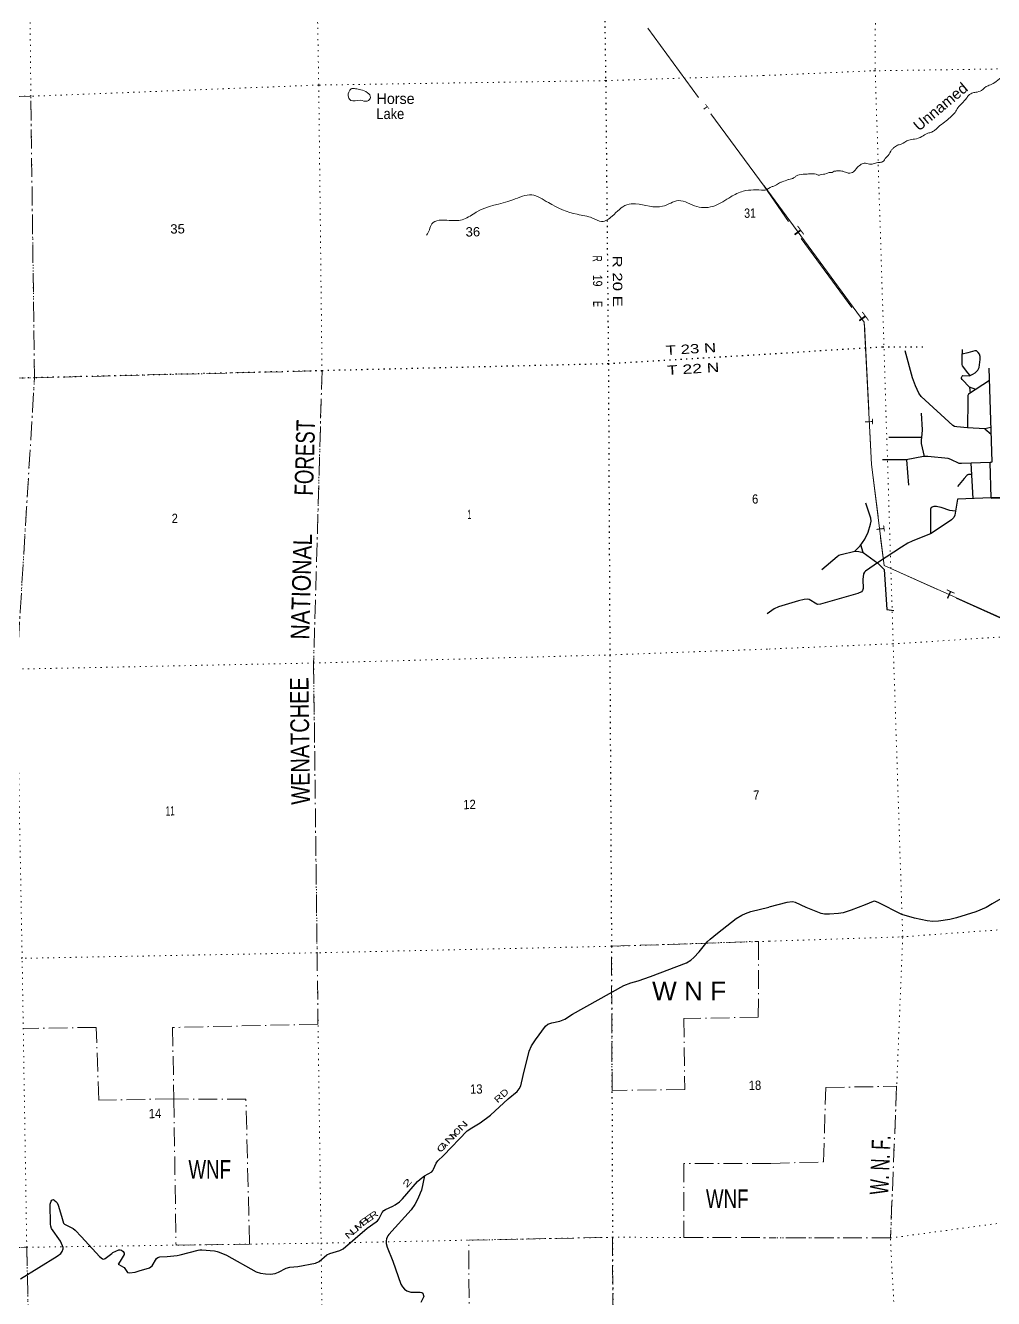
# Model space of a CAD drawing. Header units: feet. Extents: x -8 to 250644, y -192250 to 1368.
# Drawn here: x 141658 to 159837, y -40292 to -16381 of the extents above; entities that cross this region are included whole.
import ezdxf
from ezdxf.enums import TextEntityAlignment as Align

# ---------------------------------------------------------------- set-up
doc = ezdxf.new("R2010")
doc.units = ezdxf.units.FT
doc.header["$LTSCALE"] = 70
doc.linetypes.add('DOT_DASHED', pattern=[7.7, 5, -1.2, 0.3, -1.2])
doc.linetypes.add('DOTTED', pattern=[1.5, 0.3, -1.2])
for name, color, linetype, lineweight in [('26', 7, 'Continuous', 40), ('29', 7, 'Continuous', 25), ('39', 7, 'Continuous', 13), ('44', 7, 'DOT_DASHED', 13), ('46', 7, 'Continuous', 13), ('6', 7, 'DOTTED', 25), ('7', 7, 'DOTTED', 13)]:
    doc.layers.add(name, color=color, linetype=linetype, lineweight=lineweight)
doc.layers.add('30', color=7, linetype='Continuous')
doc.layers.add('41', color=7, linetype='Continuous')

msp = doc.modelspace()

# ---------------------------------------------------------------- linework, layer by layer
at = {"layer": '26'}
msp.add_line((159790.71, -25254.91), (163066.54, -25147.2), dxfattribs=at)
at = {"layer": '29'}
for p, q in [((158481.49, -24119.77), (157868.37, -24117.08)), ((159672.75, -23956.77), (159790.23, -24057.3)), ((158199.56, -24541.55), (158238.46, -25012.81)), ((159452.47, -25265.8), (159419.83, -24604.41)), ((159790.71, -25254.91), (159772.92, -24591.13)), ((157386.23, -26280.3), (157345.47, -26139.1))]:
    msp.add_line(p, q, dxfattribs=at)
for points in [[(159245.11, -22468.28), (159243.03, -22622.69), (159243.5, -22749.39), (159248.97, -22777), (159348.83, -22906.1), (159390.63, -22957.58)], [(159786.15, -23929.7), (159672.75, -23956.77), (159347.73, -23938.68), (159150.76, -23921.06), (159101.85, -23910.86), (159072.53, -23895.91), (158480.29, -23351.76), (158435.39, -23284.75), (158370.17, -23150.15), (158315.5, -23000.89), (158178.83, -22493.29)], [(159388.3, -23176.29), (159246.17, -23033.67), (159237.38, -23014.52), (159236.37, -22993.11), (159247.57, -22969.65), (159261.26, -22957.3), (159385.59, -22959.79), (159451.38, -22930.9), (159491.13, -22903.37), (159514.56, -22881.96), (159542.64, -22853.62), (159565.52, -22806.5), (159583.86, -22653.54), (159583.55, -22598.49), (159575.71, -22557.68), (159547.17, -22520.97), (159516.6, -22494.46), (159483.95, -22489.43), (159356.16, -22531.09), (159247.58, -22557.69)], [(159750.74, -22821.01), (159806.82, -24576.68), (159796.84, -24587.97), (159772.92, -24591.13)], [(159758.13, -23052.31), (159367.86, -23304.86), (159355.59, -23328.6), (159353.33, -23425.34), (159351.21, -23938.87)], [(159505.57, -23215.74), (159388.3, -23176.29), (159396.56, -23286.29)], [(158476.16, -23662.58), (158496.12, -23975.11), (158489.4, -24058.72), (158475.13, -24168.85), (158475.3, -24234), (158532.76, -24478.1)], [(159772.92, -24591.13), (159233.3, -24611.42), (159189.69, -24606.25), (159036.39, -24531.93), (158982.62, -24515.56), (158603.53, -24478.85), (158524.47, -24478.01), (158196.48, -24542.15), (157751.39, -24541.56)], [(159430.35, -24817.6), (159367.82, -24817.4), (159351.51, -24819.44), (159332.9, -24835.07), (159285.49, -24891.79), (159163.02, -25037.64)], [(159790.71, -25254.91), (159158.91, -25275.26), (159109.66, -25579.63), (159093.7, -25621.97), (159046.62, -25668.62), (158662.85, -25921.9), (158309.03, -26064.54), (158230.07, -26103.61), (158106.75, -26181.3), (157677.18, -26459.21), (157432.65, -26631.5), (157415.32, -26650.88), (157397.3, -26683.16), (157384.6, -26789.58), (157391.88, -26957.82), (157377.16, -26996.18), (157355.2, -27019), (157291.64, -27051.35), (156588.88, -27247.42), (156531.81, -27259.66), (156516.28, -27253.27), (156376.91, -27165.84), (156342.66, -27157.14), (156281.12, -27159.72), (156176.66, -27189.24), (155796.05, -27302.48), (155717.42, -27339.19), (155585.84, -27432.45)], [(157233.54, -26254.09), (157334.54, -26154.61), (157422.45, -26029.86), (157485.73, -25900.15), (157528.43, -25748.42), (157536.59, -25691.32), (157530.49, -25632.94), (157440.76, -25351.33)], [(158658.84, -25924.55), (158657.05, -25458.83), (158673.85, -25426.19), (158720.6, -25409.93), (158767.6, -25409.87), (158847.16, -25430.45), (159008.23, -25484.63), (159124.69, -25499.25)], [(156614.34, -26598.46), (156897.95, -26352.4), (156934.33, -26330.68), (156978.15, -26315.39), (157233.54, -26254.09), (157308.32, -26258.28), (157386.23, -26280.3), (157663.37, -26477.42), (157783.2, -26598.87), (157830.73, -27353.55), (157967.24, -27367.93)], [(149153.07, -37985.89), (149287.59, -37910.91), (149310.13, -37887.56), (149323.37, -37862.96), (149373.05, -37747.57), (149402.8, -37703.99), (149505.07, -37608.2), (149955.03, -37143.82), (149981.65, -37122.98), (150009.37, -37105.14), (150196.03, -36993.73), (150392.54, -36850.09), (150724.91, -36542.91), (150893.06, -36401.96), (150931.15, -36352.94), (150961.15, -36295.98), (151003.89, -36105.12), (151115.35, -35643.85), (151159.73, -35542.77), (151236.73, -35430.06), (151420.71, -35179.41), (151470.45, -35141.37), (151541.75, -35115.07), (151695.8, -35080.12), (151783.82, -35043.15), (151930.73, -34952.43), (152896.45, -34413.36), (153028.22, -34361.86), (153161.93, -34325.8), (153393.15, -34240.37), (154068.38, -33987.15), (154152.98, -33937.56), (154212.11, -33884.95), (154311.06, -33777.97), (154456.86, -33594.27), (154518.48, -33540.52), (154653.23, -33432.51), (155003.97, -33155.45), (155112.31, -33090.11), (155180.4, -33059.83), (155279.21, -33025.58), (155617.66, -32940.63)], [(159975.8, -32782.95), (159812.75, -32880.85), (159696.59, -32945.1), (159502.96, -33027.69), (159144.27, -33143.95), (159013.82, -33174.53), (158805.94, -33205.13), (158699.96, -33209.21), (158589.89, -33199), (158355.52, -33150.07), (158117.06, -33076.64), (157668.67, -32856.37), (157621.8, -32832.94), (157599.38, -32829.88), (157579, -32831.9), (157424.1, -32897.16), (157163.23, -32995.06), (157010.37, -33045.04), (156926.81, -33060.32), (156753.57, -33075.63), (156663.89, -33071.55), (156600.71, -33060.32), (156315.38, -32946.11), (156119.72, -32856.37), (156064.69, -32843.14), (155956.67, -32856.37), (155617.66, -32940.63)], [(143793.46, -39770.47), (143986.39, -39715.68), (144014.63, -39696.33), (144037.45, -39677.83), (144120.66, -39541.57), (144144.34, -39518.73), (144181.18, -39505.61), (144319.61, -39499.94), (144504.97, -39483.12), (144566.04, -39473.45), (144899.37, -39380.96), (144934.82, -39375.04), (144972.65, -39375.04), (145205.95, -39397.88), (145257.28, -39409.11), (145295.1, -39420.46), (145430.34, -39477.5), (145989.13, -39787.25), (146071.44, -39814.1), (146166, -39825.45), (146256.78, -39833.02), (146346.23, -39820.07), (146411.86, -39798.96), (146551.12, -39718.65), (146619.89, -39704.33), (146774.68, -39687.59), (147104.03, -39624.85), (147173.2, -39597.5), (147315.85, -39473.45), (147375.68, -39443.76), (147558.74, -39388.72), (147622.22, -39356.12), (148073.73, -38968.13), (148243.49, -38852.72), (148270.28, -38830.52), (148294.55, -38801.62), (148356.96, -38672.94), (148385.8, -38640.9), (148419.37, -38619.95), (148556.56, -38559.74), (148602.81, -38532.89), (148681.31, -38474.23), (148739, -38422.18), (149020.8, -38093.06), (149069, -38050.31), (149149.05, -37987.92)], [(149149.05, -37987.92), (149092.65, -38256.61), (149072.84, -38310.2), (149024.56, -38419.36), (148971.61, -38525.34), (148903.83, -38624.8), (148480.85, -39087.42), (148464.77, -39112.01), (148450.59, -39136.62), (148438.14, -39167.95), (148429.79, -39206.64), (148430.73, -39255.84), (148447.42, -39328.91), (148556.23, -39590.1), (148704.64, -40022.19), (148735.22, -40071.52), (148773.05, -40113.15), (148820.33, -40149.11), (148854.37, -40162.36), (148897.29, -40170.36), (149072.72, -40173.7), (149102.11, -40181.28), (149117.24, -40192.64), (149133.64, -40231.82), (149138.05, -40245.63), (149134.26, -40266.44), (149079.42, -40368.64)], [(141561.86, -39921.94), (142251.02, -39497.93), (142324.01, -39445.04), (142346.71, -39410.97), (142362.89, -39360.65), (142364.68, -39335.26), (142355.22, -39301.2), (142313.4, -39213.94), (142149.08, -38973.8), (142133.85, -38930.89), (142128.28, -38898.1), (142124.69, -38516.36), (142133.01, -38481.76), (142142.47, -38464.73), (142155.71, -38445.8), (142168.44, -38435.7), (142184.08, -38434.45), (142199.21, -38443.91), (142229.46, -38470.41), (142252.16, -38495.01), (142274.05, -38537.92), (142334.06, -38742.95), (142371.3, -38877.29), (142391.67, -38897.68), (142553.56, -38977.55), (142590.68, -39007.87), (142707.95, -39131.9), (143045.42, -39502.89), (143102.25, -39545.35), (143130.62, -39551.03), (143152.56, -39540.71), (143276.83, -39443.63), (143298.94, -39429.91), (143414.3, -39376.92), (143435.6, -39376.6), (143461.58, -39386.38), (143489.95, -39409.09), (143510.75, -39437.48), (143510.85, -39462.84), (143457.14, -39559.64), (143402.01, -39638.09), (143400.12, -39645.66), (143409.46, -39654.41), (143496.5, -39700.36), (143509.81, -39710), (143523.04, -39725.14), (143559.65, -39786.65), (143576, -39800.84), (143610.04, -39806.52), (143716.98, -39796.1), (143793.46, -39770.47)]]:
    msp.add_lwpolyline(points, dxfattribs=at)
at = {"layer": '39'}
for points in [[(162646.46, -13599.11), (162582.45, -13639.11), (162514.68, -13712.17), (162357.09, -13864.53), (162273.05, -13915.59), (162183.22, -13994.9), (162115.49, -14071.98), (162059.51, -14110.72), (162031.61, -14141.16), (162001.72, -14173.62), (161969.71, -14194.03), (161883.17, -14186.78), (161848.76, -14160.94), (161838.65, -14155), (161727.19, -14055.42), (161672.83, -14047.86), (161640.8, -14066.27), (161588.64, -14080.83), (161494.67, -14146.07), (161432.98, -14223.11), (161351.07, -14288.24), (161295.11, -14331.01), (161271.41, -14381.53), (161258.02, -14462.14), (161226.88, -14585.16), (161185.18, -14647.92), (161181.2, -14653.99), (161142.22, -14799.22), (161096.56, -14870.06), (160992.93, -14983.69), (160973.36, -15046.24), (160969.76, -15096.57), (160956.16, -15153.04), (160930.34, -15191.51), (160888.38, -15224.08), (160807.01, -15351.59), (160783.26, -15398.08), (160760, -15500.92), (160726.3, -15557.56), (160688.75, -15636.38), (160675.22, -15700.89), (160631.66, -15781.77), (160627.74, -15793.88), (160562.62, -15941.36), (160489.39, -16080.87), (160472.1, -16175.59), (160446.76, -16270.39), (160432.88, -16294.66), (160435.51, -16367.08), (160421.96, -16429.57), (160410.18, -16463.89), (160322.8, -16593.46), (160265.69, -16736.84), (160235.97, -16789.42), (160216.5, -16864.05), (160205.21, -16956.71), (160181.5, -17007.23), (160173.62, -17025.41), (160114.22, -17136.62), (160072.94, -17247.66), (160013.27, -17326.68), (159883.48, -17436.52), (159777.41, -17497.86), (159733.29, -17512.34), (159609.36, -17602.01), (159505.08, -17637.18), (159430.79, -17651.94), (159350.9, -17717.06), (159307.17, -17777.83), (159151.77, -17950.28), (159104.19, -18031.2), (159080.22, -18051.54), (159000.42, -18126.72), (158776.73, -18309.85), (158726.84, -18354.58), (158656.76, -18391.44), (158588.54, -18410.17), (158488.47, -18467.43), (158354.13, -18514.95), (158247.71, -18534.03), (158099.52, -18609.84), (158031.34, -18632.6), (157959.36, -18681.55), (157923.47, -18718.1), (157858, -18823.32), (157788.28, -18902.44), (157782.36, -18914.56), (157722.33, -18951.33), (157662.02, -18953.9), (157617.9, -18968.39), (157535.61, -18987.25), (157434.91, -18970.07)], [(147953.81, -17589.86), (148083.13, -17644.34), (148136.6, -17732.11), (148077.32, -17801.38), (147942.53, -17787.22), (147769.79, -17787.69), (147724.76, -17727.97), (147743.14, -17606.97), (147786.75, -17566.1), (147857.1, -17569.12), (147953.81, -17589.86)], [(157434.91, -18970.07), (157410.76, -18968.28), (157336.61, -18999.15), (157260.79, -19070.26), (157224.96, -19112.85), (157140.85, -19155.87), (157078.41, -19144.37), (156985.65, -19115.05), (156903.17, -19111.79), (156873.03, -19116.09), (156846.93, -19120.35), (156808.91, -19142.83), (156764.65, -19141.23), (156700.49, -19163.95), (156584.05, -19187.15), (156557.96, -19193.44), (156503.51, -19175.83), (156445.12, -19168.32), (156334.53, -19171.34), (156187.85, -19186.78), (156137.74, -19205.35), (156095.78, -19237.93), (156041.69, -19262.58), (155989.51, -19275.13), (155983.49, -19277.2), (155869.19, -19316.48), (155817.1, -19339.09), (155739.08, -19388.1), (155676.92, -19408.79), (155548.76, -19474.36), (155530.94, -19475.97)], [(155530.94, -19475.97), (155137.67, -19494.78), (154902.14, -19600.79), (154603.2, -19768.07), (154267.93, -19780.94), (153922.89, -19671.2), (153623.1, -19778.13), (153116.27, -19733.1), (152953.8, -19749.52), (152675.57, -19960.77), (152478.14, -20062.21), (152306.5, -19998.27), (152018.26, -19927.97), (151476.83, -19708.37), (151165.46, -19563.94), (150807.22, -19657.63), (150123.49, -19886.78), (149888.36, -20020.96), (149617.49, -20042.96), (149286.98, -20108.07), (149244.33, -20217.35), (149191.56, -20320.73)]]:
    msp.add_spline(points, degree=3, dxfattribs=at)
at = {"layer": '44'}
msp.add_line((136449.89, -23127.75), (141827.34, -22998.15), dxfattribs=at)
for points in [[(136416.2, -17753.67), (136449.89, -23127.75), (136179.95, -25870.38), (133470.87, -25909.57), (133163.22, -28638.11), (135917.3, -28580.45), (141494.82, -28470.05), (141827.34, -22998.15), (141758.71, -17711.09)], [(152662.33, -33676.07), (155426.28, -33583.1), (155419.94, -35006.32), (154022.57, -35035.15), (154037.67, -36367.97), (152673.83, -36382.93)], [(144444.06, -36543.4), (144485.44, -39289.46), (145864.93, -39271.44), (145798.64, -36550.29)], [(150000.4, -41894.37), (149981.74, -39195.61), (152681.23, -39140.91), (152692.74, -41856.95)]]:
    msp.add_lwpolyline(points, close=True, dxfattribs=at)
for points in [[(141827.34, -22998.15), (147226.84, -22866.22), (147069.33, -28355.73), (147069.7, -28394.48), (147150.74, -35139.41), (144420.07, -35200.95), (144444.06, -36543.4), (143033.21, -36564.82), (142986.91, -35198.27), (141615.71, -35218.7)], [(155656.83, -37752.98), (156642.57, -37724.75), (156687.77, -36326.53), (158017.11, -36306.28), (157902.04, -39154.77), (155663.35, -39149.17)], [(155656.83, -37752.98), (154023.64, -37756.8), (154022.58, -39143.37), (155663.35, -39149.17)], [(136179.49, -39400.22), (141682.3, -39329.18), (141743.45, -42019.58), (147243.71, -41963.25), (147276.08, -44705.85), (144550.7, -44732.72), (144542.36, -43342.24), (141774.97, -43390.96), (141805.24, -44764.36), (141846.91, -45407.3)]]:
    msp.add_lwpolyline(points, dxfattribs=at)
at = {"layer": '46'}
for p, q in [((154299.47, -17732.01), (153345.49, -16432.81)), ((155529.94, -19398.27), (154530.84, -18040.95)), ((155530.86, -19398.92), (155987.68, -20066.11)), ((156222.17, -20382.83), (157175.22, -21679.21)), ((157412.04, -21994.66), (157492.21, -23601.68)), ((159134.57, -27139.33), (160602.86, -27800.17))]:
    msp.add_line(p, q, dxfattribs=at)
for points in [[(163106.17, -31739.62), (161434.22, -28608.76), (160840.92, -27889.93), (157784.7, -26521.77), (157543.35, -24626.75), (157410.01, -21954.09), (155527.97, -19394.06)], [(157512.26, -24003.43), (157543.35, -24626.75), (157667.79, -25603.76)], [(157714.49, -26005.53), (157780.58, -26524.52), (158771.56, -26968.14)]]:
    msp.add_lwpolyline(points, dxfattribs=at)
at = {"layer": '6'}
for points in [[(152390.15, -7181.81), (152478.18, -12097.95), (152553.28, -17417.11), (152604.28, -22736.61), (152631.25, -28203.35), (152662.33, -33676.07), (152681.23, -39140.91), (152702.15, -44605.73), (152696.33, -45336.72)], [(158510.56, -22426.36), (157751, -22420.36), (155553.44, -22560.09)], [(155553.44, -22560.09), (152604.28, -22736.61), (147226.84, -22866.22), (141827.34, -22998.15), (136449.89, -23127.75), (131060.51, -23265.57), (125676.9, -23385.2), (124443.4, -23153.38)]]:
    msp.add_lwpolyline(points, dxfattribs=at)
at = {"layer": '7'}
for points in [[(141846.91, -45407.3), (141805.24, -44764.36), (141682.3, -39329.18), (141595.62, -33901.53), (141494.82, -28470.05), (141827.34, -22998.15), (141758.71, -17711.09), (141710.08, -12274.85), (141645.24, -6882.95), (141628.25, -1500.73), (141651.38, 444.04)], [(147018.29, -5832.56), (146989.27, -6751.97), (147073.12, -12121.3), (147165.14, -17500.58), (147226.84, -22866.22), (147069.33, -28355.73), (147134.12, -33797.78), (147209.12, -39251.76), (147276.08, -44705.85), (147274.39, -45372.64)], [(158188.81, -45299.02), (158189.09, -44648.47), (157901.16, -39194.48), (158131.72, -33499.5), (157953.92, -28044.76), (157778.49, -22380.76), (157614.67, -17201.67), (157631.51, -12052.29), (157631.56, -11837.5)], [(155516.78, -17322.39), (157583.73, -17232.66), (160087.87, -17195.8)], [(155516.78, -17322.39), (152553.28, -17417.11), (147165.14, -17500.58), (141758.71, -17711.09), (136416.2, -17753.67), (131062.11, -17830.62), (125737.14, -17977.58), (124411.28, -17809.92)], [(160584.48, -27831.47), (157951.29, -27994.87), (155592.09, -28094.33)], [(124474.32, -28754.96), (124767.27, -28813.09), (130345.8, -28698.71), (135914.23, -28580.44), (141494.82, -28470.05), (147069.33, -28355.73), (152631.25, -28203.35), (155592.09, -28094.33)], [(155627.26, -33580.16), (158105.92, -33499.52), (163130.18, -33137.06), (168436.81, -33069.57), (173826.1, -33126.09), (173850.84, -33126.27)], [(155627.26, -33580.16), (152662.33, -33676.07), (147134.12, -33797.78), (141595.62, -33901.53), (136054.82, -33985.18), (130512.33, -34091), (124985.59, -34174.46), (124502.87, -34103.17)], [(155663.35, -39149.17), (157902.04, -39154.77), (163275.78, -38426.46), (168567.64, -38432.11), (173874.13, -38473.21), (177156.01, -38424.12)], [(125898.72, -39532.21), (130692.86, -39479.07), (136179.49, -39400.22), (141682.3, -39329.18), (147209.12, -39251.76), (152681.23, -39140.91), (155663.35, -39149.17)]]:
    msp.add_lwpolyline(points, dxfattribs=at)

# ---------------------------------------------------------------- texts
at = {"layer": '30', "width": 1.3}
msp.add_text('RD', height=120, rotation=42.744, dxfattribs=at).set_placement((150525.72, -36627.56))
at = {"layer": '30'}
for s, rotation, width, p in [('N', 45.904, 1.65, (149912.72, -37086.64)), ('N', 45.904, 1.65, (149669.98, -37335.27)), ('Y', 45.904, 1.8, (149753.7, -37250.89)), ('C', 45.904, 1.65, (149515.73, -37496.6)), ('2', 49.429, 1.9, (148871.53, -38159.77)), ('E', 36.21, 1.5, (148141.72, -38834.53)), ('R', 35.647, 1.4, (148232.69, -38770.48)), ('U', 40.673, 1.55, (147872.66, -39048.62)), ('M', 40.673, 1.45, (147965.86, -38968.52)), ('B', 40.673, 1.65, (148058.71, -38888.73)), ('N', 40.673, 1.55, (147785.54, -39123.47))]:
    msp.add_text(s, height=120, rotation=rotation, dxfattribs=dict(at, width=width)).set_placement(p, align=Align.CENTER)
for s, p in [('O', (149805.45, -37197.29)), ('A', (149556.45, -37454.28))]:
    msp.add_text(s, height=120, rotation=45.904, dxfattribs=at).set_placement(p, align=Align.CENTER)
at = {"layer": '41', "width": 1.05}
msp.add_text('Unnamed', height=201.1, rotation=40, dxfattribs=at).set_placement((158436.14, -18376.44))
at = {"layer": '41'}
msp.add_text('Horse', height=200, dxfattribs=at).set_placement((148251.73, -17855.59))
at = {"layer": '41', "width": 0.9}
msp.add_text('Lake', height=200, dxfattribs=at).set_placement((148248.47, -18139.08))
at = {"layer": '44'}
for s, rotation, width, p in [('FOREST', 88.356, 0.75, (147057.5, -25215.05)), ('NATIONAL', 88.356, 0.85, (146985.26, -27918.92)), ('WENATCHEE', 90.682, 0.8, (147000.72, -31014.04)), ('W. N. F.', 87.682, 0.65, (157860.37, -38347.88))]:
    msp.add_text(s, height=350, rotation=rotation, dxfattribs=dict(at, width=width)).set_placement(p)
for s, width, p in [('W N F', 1.05, (153424.78, -34691.02)), ('WNF', 0.75, (144718.14, -38042.02)), ('WNF', 0.75, (154436.58, -38593.14))]:
    msp.add_text(s, height=350, dxfattribs=dict(at, width=width)).set_placement(p)
at = {"layer": '46', "width": 1.7}
msp.add_text('T', height=90, rotation=306.289, dxfattribs=at).set_placement((154356.7, -17904.59))
at = {"layer": '46'}
for height, rotation, width, p in [(150.9, 306.269, 1.75, (156100.76, -20310.95)), (150.8, 306.269, 1.75, (157316.09, -21925.83)), (150.9, 272.804, 0.9, (157421.83, -23827.34)), (150.8, 335.831, 1.4, (158972.36, -27142.79))]:
    msp.add_text('T', height=height, rotation=rotation, dxfattribs=dict(at, width=width)).set_placement(p, align=Align.CENTER)
msp.add_text('T', height=150.8, rotation=277.206, dxfattribs=at).set_placement((157639.36, -25846.74), align=Align.CENTER)
at = {"layer": '6'}
for s, rotation, width, p in [('R', 270.549, 0.7, (152309.73, -20703.17)), ('R 20 E', 270.549, 1.35, (152684.35, -20702.76)), ('19', 270.549, 0.85, (152313.22, -21063.22)), ('E', 270.549, 0.75, (152317.94, -21555.28)), ('T 23 N', 3.425, 1.35, (153685.92, -22571.69)), ('T 22 N', 3.425, 1.4, (153710.99, -22945.81))]:
    msp.add_text(s, height=175, rotation=rotation, dxfattribs=dict(at, width=width)).set_placement(p)
at = {"layer": '7'}
for s, width, p in [('31', 0.85, (155154.9, -19994.65)), ('35', 1.05, (144378.82, -20290.93)), ('36', 1.05, (149924.46, -20346.16)), ('6', 0.9, (155303.48, -25363.64)), ('2', 0.9, (144404.86, -25727.87)), ('1', 0.45, (149958.29, -25651.55)), ('7', 0.9, (155324.35, -30925.57)), ('11', 0.65, (144292.09, -31221.26)), ('12', 0.9, (149880.57, -31101.66)), ('13', 0.9, (150007.79, -36446.78)), ('18', 0.9, (155241.51, -36375.69)), ('14', 0.9, (143974.46, -36905.46))]:
    msp.add_text(s, height=175, rotation=0.823, dxfattribs=dict(at, width=width)).set_placement(p)

doc.saveas('drawing.dxf')
